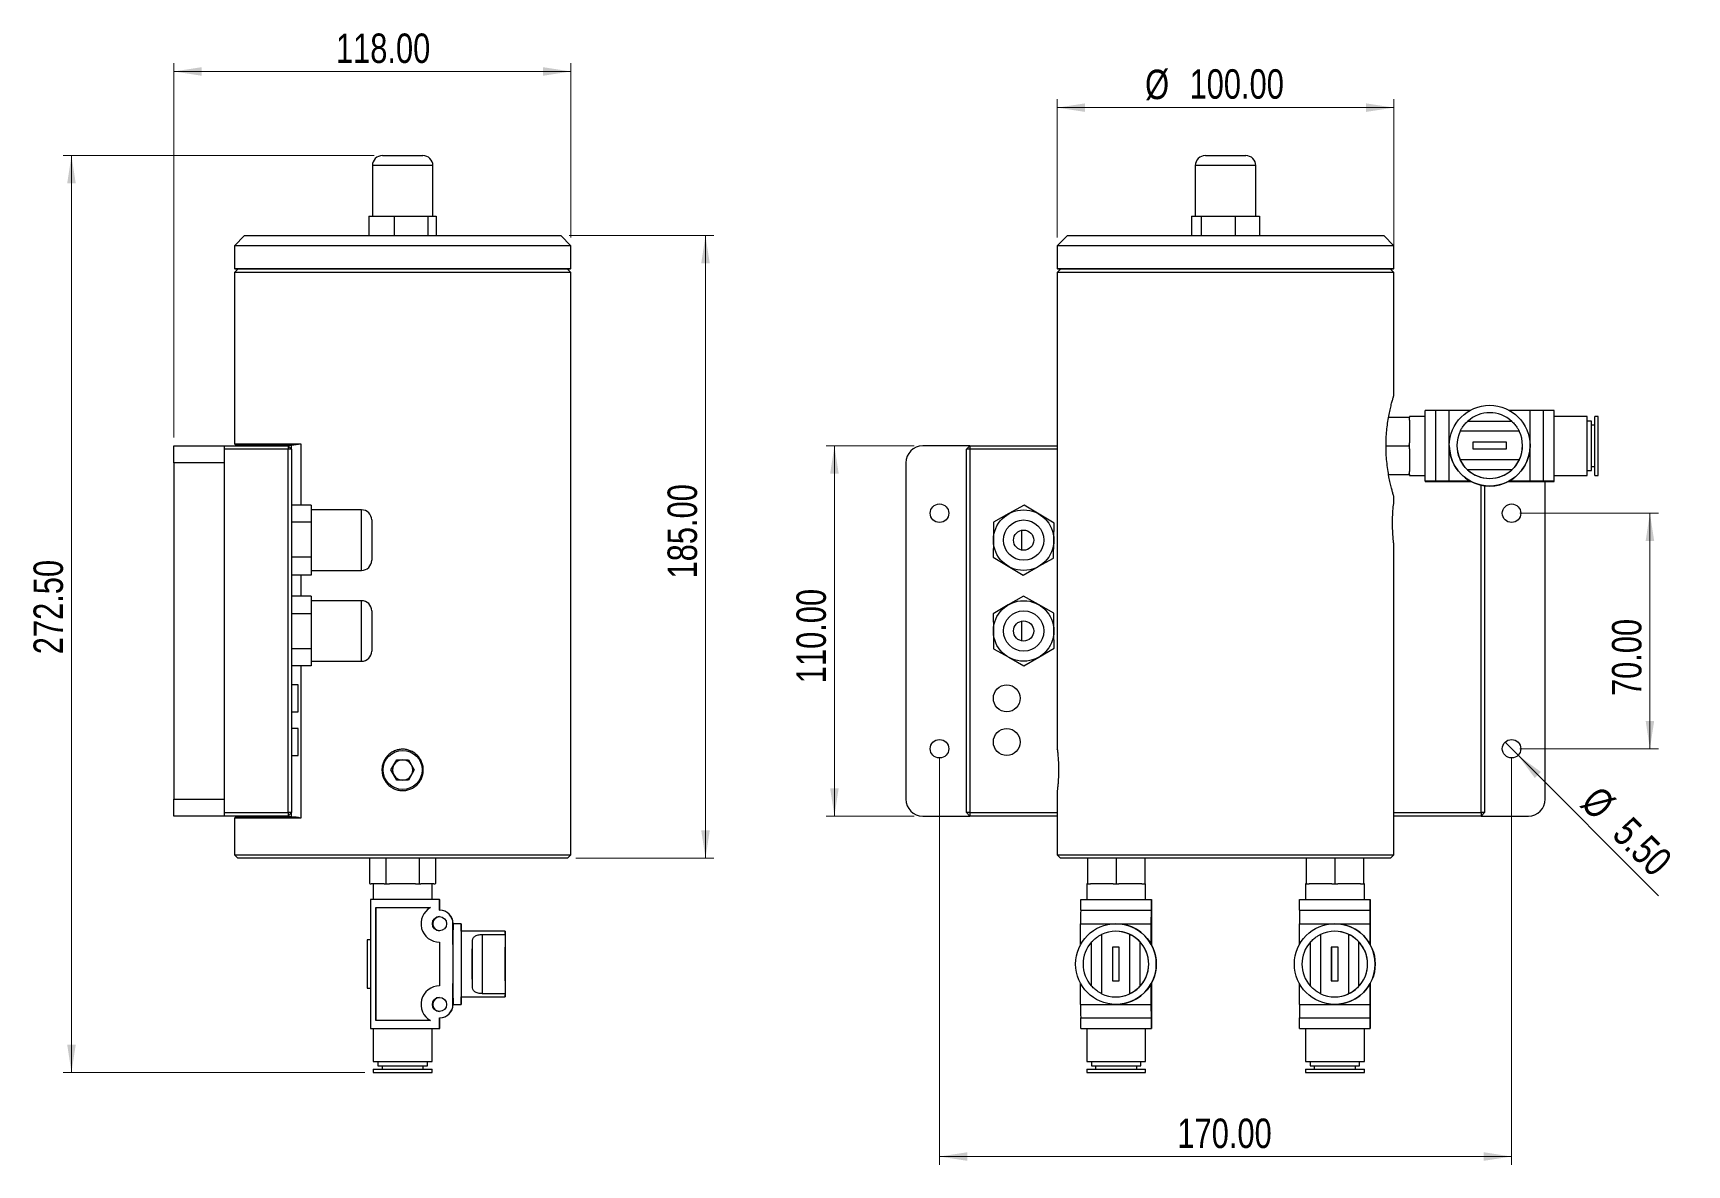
# Model space of a CAD drawing. Header units: millimetres. Extents: x 81 to 914, y 175 to 696.
# Drawn here: x 80.7 to 572.2, y 175.1 to 511.5 of the extents above; entities that cross this region are included whole.
import ezdxf

# ---------------------------------------------------------------- set-up
doc = ezdxf.new("R2010")
doc.units = ezdxf.units.MM
doc.styles.add('SLDTEXTSTYLE1', font='arial.ttf', dxfattribs={"width": 0.75})
doc.dimstyles.new('SLDDIMSTYLE0', dxfattribs={"dimtxt": 3.5, "dimasz": 3.302, "dimexe": 0, "dimexo": 0.625, "dimgap": 0.875, "dimtad": 1, "dimrnd": 1e-09, "dimzin": 4, "dimtxsty": 'SLDTEXTSTYLE1', "dimsah": 1, "dimcen": 2.5, "dimazin": 1, "dimtfac": 1, "dimtmove": 0, "dimatfit": 3, "dimfrac": 2, "dimtzin": 12, "dimarcsym": 0})
doc.dimstyles.new('SLDDIMSTYLE1', dxfattribs={"dimtxt": 3.5, "dimasz": 3.302, "dimexe": 0, "dimexo": 0.625, "dimgap": 0.875, "dimtad": 1, "dimrnd": 1e-09, "dimzin": 4, "dimtxsty": 'SLDTEXTSTYLE1', "dimblk1": 'NONE', "dimsah": 1, "dimcen": 0, "dimazin": 1, "dimtfac": 1, "dimtmove": 0, "dimatfit": 3, "dimldrblk": 'NONE', "dimfrac": 2, "dimtzin": 12, "dimarcsym": 0})

# ---------------------------------------------------------------- blocks, each defined once
blk = doc.blocks.new('_D')
at = {"color": 7, "linetype": 'Continuous', "lineweight": 0, "transparency": 16777216}
for p, q in [((522.57, 368.79), (563.68, 368.79)), ((561.18, 368.79), (561.18, 298.79)), ((522.57, 298.79), (563.68, 298.79))]:
    blk.add_line(p, q, dxfattribs=at)
at = {"color": 7, "linetype": 'Continuous', "lineweight": 18, "transparency": 16777216}
for points in [[(561.18, 368.79), (559.91, 360.54), (562.45, 360.54)], [(561.18, 298.79), (562.45, 307.05), (559.91, 307.05)]]:
    blk.add_solid(points, dxfattribs=at)
at = {"color": 7, "linetype": 'Continuous', "lineweight": 18, "transparency": 16777216, "insert": (549.9, 314.45), "char_height": 8.75, "attachment_point": 1, "rotation": 90, "style": 'SLDTEXTSTYLE1'}
blk.add_mtext('70.00', dxfattribs=at)
blk = doc.blocks.new('_D_1')
at = {"color": 7, "linetype": 'Continuous', "lineweight": 0, "transparency": 16777216}
for p, q in [((350.07, 296.29), (350.07, 175.09)), ((520.07, 296.29), (520.07, 175.09)), ((520.07, 177.59), (350.07, 177.59))]:
    blk.add_line(p, q, dxfattribs=at)
at = {"color": 7, "linetype": 'Continuous', "lineweight": 18, "transparency": 16777216}
for points in [[(350.07, 177.59), (358.32, 176.32), (358.32, 178.86)], [(520.07, 177.59), (511.81, 178.86), (511.81, 176.32)]]:
    blk.add_solid(points, dxfattribs=at)
at = {"color": 7, "linetype": 'Continuous', "lineweight": 18, "transparency": 16777216, "insert": (420.76, 188.87), "char_height": 8.75, "attachment_point": 1, "style": 'SLDTEXTSTYLE1'}
blk.add_mtext('170.00', dxfattribs=at)
blk = doc.blocks.new('_D_2')
at = {"color": 7, "linetype": 'Continuous', "lineweight": 0, "transparency": 16777216}
for q in [(518.12, 300.74), (563.77, 255.1)]:
    blk.add_line((522.01, 296.85), q, dxfattribs=at)
at = {"color": 7, "linetype": 'Continuous', "lineweight": 18, "transparency": 16777216}
blk.add_solid([(522.01, 296.85), (526.95, 290.11), (528.75, 291.91)], dxfattribs=at)
at = {"color": 7, "linetype": 'Continuous', "lineweight": 18, "transparency": 16777216, "char_height": 8.75, "attachment_point": 1, "rotation": 315, "style": 'SLDTEXTSTYLE1'}
for s, insert in [('%%c', (546.35, 288.34)), ('5.50', (555.77, 279.11))]:
    blk.add_mtext(s, dxfattribs=dict(at, insert=insert))
blk = doc.blocks.new('_None')
blk = doc.blocks.new('_D_3')
at = {"color": 7, "linetype": 'Continuous', "lineweight": 0, "transparency": 16777216}
for p, q in [((385.07, 450.79), (385.07, 491.84)), ((485.07, 443.99), (485.07, 491.84)), ((385.07, 489.34), (485.07, 489.34))]:
    blk.add_line(p, q, dxfattribs=at)
at = {"color": 7, "linetype": 'Continuous', "lineweight": 18, "transparency": 16777216}
for points in [[(385.07, 489.34), (393.32, 488.07), (393.32, 490.61)], [(485.07, 489.34), (476.81, 490.61), (476.81, 488.07)]]:
    blk.add_solid(points, dxfattribs=at)
at = {"color": 7, "linetype": 'Continuous', "lineweight": 18, "transparency": 16777216, "char_height": 8.75, "attachment_point": 1, "style": 'SLDTEXTSTYLE1'}
for s, insert in [('%%c', (411.17, 500.62)), ('100.00', (424.37, 500.75))]:
    blk.add_mtext(s, dxfattribs=dict(at, insert=insert))
blk = doc.blocks.new('_D_4')
at = {"color": 7, "linetype": 'Continuous', "lineweight": 0, "transparency": 16777216}
for p, q in [((342.57, 388.79), (316.34, 388.79)), ((318.84, 388.79), (318.84, 278.79)), ((342.57, 278.79), (316.34, 278.79))]:
    blk.add_line(p, q, dxfattribs=at)
at = {"color": 7, "linetype": 'Continuous', "lineweight": 18, "transparency": 16777216}
for points in [[(318.84, 388.79), (317.57, 380.54), (320.11, 380.54)], [(318.84, 278.79), (320.11, 287.05), (317.57, 287.05)]]:
    blk.add_solid(points, dxfattribs=at)
at = {"color": 7, "linetype": 'Continuous', "lineweight": 18, "transparency": 16777216, "insert": (307.56, 318.27), "char_height": 8.75, "attachment_point": 1, "rotation": 90, "style": 'SLDTEXTSTYLE1'}
blk.add_mtext('110.00', dxfattribs=at)
blk = doc.blocks.new('_D_6')
at = {"color": 7, "linetype": 'Continuous', "lineweight": 0, "transparency": 16777216}
for p, q in [((122.53, 391.29), (122.53, 502.59)), ((240.53, 450.79), (240.53, 502.59)), ((122.53, 500.09), (240.53, 500.09))]:
    blk.add_line(p, q, dxfattribs=at)
at = {"color": 7, "linetype": 'Continuous', "lineweight": 18, "transparency": 16777216}
for points in [[(122.53, 500.09), (130.79, 498.82), (130.79, 501.36)], [(240.53, 500.09), (232.28, 501.36), (232.28, 498.82)]]:
    blk.add_solid(points, dxfattribs=at)
at = {"color": 7, "linetype": 'Continuous', "lineweight": 18, "transparency": 16777216, "insert": (170.71, 511.37), "char_height": 8.75, "attachment_point": 1, "style": 'SLDTEXTSTYLE1'}
blk.add_mtext('118.00', dxfattribs=at)
blk = doc.blocks.new('_D_7')
at = {"color": 7, "linetype": 'Continuous', "lineweight": 0, "transparency": 16777216}
for p, q in [((240.03, 451.29), (283.03, 451.29)), ((280.53, 451.29), (280.53, 266.29)), ((242.03, 266.29), (283.03, 266.29))]:
    blk.add_line(p, q, dxfattribs=at)
at = {"color": 7, "linetype": 'Continuous', "lineweight": 18, "transparency": 16777216}
for points in [[(280.53, 451.29), (279.26, 443.04), (281.8, 443.04)], [(280.53, 266.29), (281.8, 274.55), (279.26, 274.55)]]:
    blk.add_solid(points, dxfattribs=at)
at = {"color": 7, "linetype": 'Continuous', "lineweight": 18, "transparency": 16777216, "insert": (269.25, 349.4), "char_height": 8.75, "attachment_point": 1, "rotation": 90, "style": 'SLDTEXTSTYLE1'}
blk.add_mtext('185.00', dxfattribs=at)
blk = doc.blocks.new('_D_8')
at = {"color": 7, "linetype": 'Continuous', "lineweight": 0, "transparency": 16777216}
for p, q in [((182.03, 475.09), (89.62, 475.09)), ((92.12, 475.09), (92.12, 202.59)), ((179.28, 202.59), (89.62, 202.59))]:
    blk.add_line(p, q, dxfattribs=at)
at = {"color": 7, "linetype": 'Continuous', "lineweight": 18, "transparency": 16777216}
for points in [[(92.12, 475.09), (90.85, 466.84), (93.39, 466.84)], [(92.12, 202.59), (93.39, 210.85), (90.85, 210.85)]]:
    blk.add_solid(points, dxfattribs=at)
at = {"color": 7, "linetype": 'Continuous', "lineweight": 18, "transparency": 16777216, "insert": (80.84, 326.88), "char_height": 8.75, "attachment_point": 1, "rotation": 90, "style": 'SLDTEXTSTYLE1'}
blk.add_mtext('272.50', dxfattribs=at)

msp = doc.modelspace()

# ---------------------------------------------------------------- linework, layer by layer
at = {"color": 7, "linetype": 'Continuous', "lineweight": 25}
for p, q in [((181.531, 472.093), (181.531, 457.093)), ((184.531, 475.093), (196.531, 475.093)), ((199.531, 457.093), (199.531, 472.093)), ((426.068, 472.093), (426.068, 457.093)), ((429.068, 475.093), (441.068, 475.093)), ((444.068, 457.093), (444.068, 472.093)), ((180.53, 457.093), (180.53, 451.293)), ((180.53, 457.093), (184.253, 457.093)), ((184.253, 457.093), (187.977, 457.093)), ((187.977, 457.093), (187.977, 451.293)), ((187.977, 457.093), (192.977, 457.093)), ((192.977, 457.093), (197.978, 457.093)), ((197.978, 457.093), (197.978, 451.293)), ((197.978, 457.093), (199.255, 457.093)), ((199.255, 457.093), (200.532, 457.093)), ((200.532, 457.093), (200.532, 451.293)), ((424.994, 457.093), (424.994, 451.293)), ((424.994, 457.093), (426.407, 457.093)), ((426.407, 457.093), (427.819, 457.093)), ((427.819, 457.093), (427.819, 451.293)), ((427.819, 457.093), (432.856, 457.093)), ((432.856, 457.093), (437.893, 457.093)), ((437.893, 457.093), (437.893, 451.293)), ((437.893, 457.093), (441.517, 457.093)), ((441.517, 457.093), (445.141, 457.093)), ((445.141, 457.093), (445.141, 451.293)), ((143.531, 451.293), (140.531, 448.293)), ((140.531, 448.293), (140.531, 441.493)), ((240.531, 448.293), (140.531, 448.293)), ((143.531, 451.293), (237.531, 451.293)), ((240.531, 448.293), (237.531, 451.293)), ((240.531, 441.493), (240.531, 448.293)), ((388.068, 451.293), (385.068, 448.293)), ((385.068, 448.293), (385.068, 441.493)), ((435.068, 448.293), (385.068, 448.293)), ((388.068, 451.293), (435.068, 451.293)), ((435.068, 451.293), (482.068, 451.293)), ((485.068, 448.293), (435.068, 448.293)), ((485.068, 448.293), (482.068, 451.293)), ((485.068, 441.493), (485.068, 448.293)), ((140.531, 441.493), (140.731, 441.293)), ((140.531, 441.493), (240.531, 441.493)), ((141.531, 441.293), (140.531, 440.293)), ((140.531, 440.293), (140.531, 389.393)), ((240.531, 440.293), (140.531, 440.293)), ((240.331, 441.293), (140.731, 441.293)), ((240.531, 440.293), (239.531, 441.293)), ((240.331, 441.293), (240.531, 441.493)), ((240.531, 267.293), (240.531, 440.293)), ((385.068, 441.493), (385.268, 441.293)), ((385.068, 441.493), (435.068, 441.493)), ((386.068, 441.293), (385.068, 440.293)), ((385.068, 440.293), (385.068, 298.575)), ((485.068, 440.293), (385.068, 440.293)), ((435.068, 441.293), (385.268, 441.293)), ((435.068, 441.493), (485.068, 441.493)), ((484.868, 441.293), (435.068, 441.293)), ((485.068, 440.293), (484.068, 441.293)), ((484.868, 441.293), (485.068, 441.493)), ((485.068, 403.793), (485.068, 440.293)), ((494.368, 378.347), (494.368, 399.346)), ((497.568, 399.346), (494.368, 399.346)), ((497.568, 378.347), (497.568, 399.346)), ((507.737, 399.366), (501.568, 399.366)), ((525.568, 399.366), (519.398, 399.366)), ((529.568, 378.347), (529.568, 399.346)), ((532.768, 399.346), (529.568, 399.346)), ((532.768, 378.347), (532.768, 399.346)), ((483.524, 397.317), (489.643, 397.317)), ((494.368, 397.543), (489.768, 397.543)), ((489.768, 397.543), (489.768, 397.303)), ((489.768, 396.443), (489.768, 397.312)), ((489.768, 396.443), (489.768, 394.872)), ((489.768, 394.872), (489.768, 391.285)), ((520.142, 396.094), (506.994, 396.094)), ((542.514, 397.543), (532.768, 397.543)), ((542.514, 380.043), (542.514, 397.543)), ((543.802, 396.143), (542.514, 396.143)), ((543.802, 381.443), (543.802, 396.143)), ((544.768, 394.918), (543.802, 394.918)), ((545.768, 397.543), (544.768, 397.543)), ((544.768, 380.043), (544.768, 397.543)), ((545.768, 380.043), (545.768, 397.543)), ((122.531, 388.793), (137.531, 388.793)), ((122.531, 383.793), (122.531, 388.793)), ((137.531, 388.793), (137.531, 383.793)), ((137.531, 388.793), (156.531, 388.793)), ((140.531, 389.393), (141.031, 388.893)), ((140.531, 389.393), (160.272, 389.393)), ((157.531, 388.893), (141.031, 388.893)), ((156.531, 388.793), (156.531, 387.793)), ((156.531, 388.793), (157.531, 387.793)), ((157.531, 387.793), (157.531, 389.019)), ((160.272, 389.393), (160.272, 371.184)), ((359.068, 388.793), (345.068, 388.793)), ((359.068, 388.793), (358.068, 387.793)), ((359.068, 388.793), (359.068, 387.793)), ((359.068, 388.793), (385.068, 388.793)), ((482.779, 388.841), (489.643, 388.841)), ((489.768, 391.285), (489.768, 389.715)), ((489.768, 387.962), (489.768, 389.715)), ((501.568, 388.878), (501.568, 388.866)), ((501.568, 378.366), (501.568, 388.866)), ((503.818, 388.941), (503.818, 388.878)), ((522.367, 393.141), (504.769, 393.141)), ((508.568, 389.941), (508.568, 387.941)), ((518.568, 389.941), (508.568, 389.941)), ((518.568, 389.932), (508.568, 389.932)), ((518.568, 387.941), (518.568, 389.941)), ((523.318, 388.878), (523.318, 388.941)), ((525.568, 388.866), (525.568, 388.878)), ((525.568, 378.366), (525.568, 388.866)), ((137.531, 383.793), (122.531, 383.793)), ((122.531, 383.793), (122.531, 283.793)), ((156.531, 387.793), (137.531, 387.793)), ((137.531, 383.793), (137.531, 283.793)), ((156.531, 279.793), (156.531, 387.793)), ((157.531, 387.793), (156.531, 387.793)), ((157.531, 387.793), (157.531, 279.793)), ((340.068, 383.793), (340.068, 283.793)), ((358.068, 279.793), (358.068, 387.793)), ((359.068, 387.793), (358.068, 387.793)), ((359.068, 387.793), (359.068, 279.793)), ((385.068, 387.793), (359.068, 387.793)), ((489.768, 387.962), (489.768, 386.382)), ((489.768, 386.382), (489.768, 382.776)), ((504.769, 384.709), (504.769, 384.741)), ((504.769, 384.741), (522.367, 384.741)), ((522.367, 384.709), (504.769, 384.709)), ((508.568, 387.941), (518.568, 387.941)), ((522.367, 384.741), (522.367, 384.709)), ((483.518, 380.317), (489.643, 380.317)), ((483.527, 380.269), (489.643, 380.269)), ((489.768, 382.776), (489.768, 381.196)), ((489.768, 380.312), (489.768, 381.196)), ((489.768, 380.312), (489.768, 380.303)), ((489.768, 380.303), (489.768, 380.043)), ((489.768, 380.043), (494.368, 380.043)), ((520.142, 381.694), (506.994, 381.694)), ((532.768, 380.043), (542.514, 380.043)), ((542.514, 381.443), (543.802, 381.443)), ((543.802, 382.668), (544.768, 382.668)), ((544.768, 380.043), (545.768, 380.043)), ((485.068, 371.931), (485.068, 373.809)), ((497.568, 378.347), (494.368, 378.347)), ((494.368, 378.347), (494.368, 378.247)), ((494.368, 378.247), (507.979, 378.247)), ((496.768, 378.255), (496.768, 378.334)), ((507.964, 378.255), (496.768, 378.255)), ((507.758, 378.366), (501.568, 378.366)), ((507.068, 378.347), (507.794, 378.347)), ((511.068, 279.793), (511.068, 377.129)), ((512.068, 376.96), (512.068, 279.793)), ((519.157, 378.247), (532.768, 378.247)), ((530.368, 378.255), (519.172, 378.255)), ((519.342, 378.347), (520.068, 378.347)), ((525.568, 378.366), (519.377, 378.366)), ((532.768, 378.347), (529.568, 378.347)), ((530.068, 283.793), (530.068, 378.247)), ((530.368, 378.334), (530.368, 378.255)), ((532.768, 378.247), (532.768, 378.347)), ((163.331, 371.184), (157.531, 371.184)), ((163.331, 371.184), (163.331, 368.662)), ((178.331, 369.793), (163.331, 369.793)), ((163.331, 368.662), (163.331, 366.14)), ((370.7, 368.662), (366.157, 366.14)), ((375.243, 371.184), (370.7, 368.662)), ((379.698, 368.511), (375.243, 371.184)), ((163.331, 366.14), (157.531, 366.14)), ((163.331, 366.14), (163.331, 360.945)), ((181.331, 366.793), (181.331, 354.793)), ((366.157, 366.14), (366.069, 360.945)), ((374.568, 357.835), (374.568, 363.751)), ((384.154, 365.837), (379.698, 368.511)), ((384.067, 360.642), (384.154, 365.837)), ((163.331, 360.945), (163.331, 355.749)), ((366.069, 360.945), (365.982, 355.749)), ((383.979, 355.446), (384.067, 360.642)), ((485.068, 267.293), (485.068, 359.71)), ((163.331, 355.749), (157.531, 355.749)), ((163.331, 355.749), (163.331, 353.076)), ((365.982, 355.749), (370.437, 353.076)), ((379.436, 352.924), (383.979, 355.446)), ((163.331, 350.402), (157.531, 350.402)), ((160.272, 350.402), (160.272, 344.185)), ((163.331, 353.076), (163.331, 350.402)), ((163.331, 351.793), (178.331, 351.793)), ((370.437, 353.076), (374.893, 350.402)), ((374.893, 350.402), (379.436, 352.924)), ((163.331, 344.185), (157.531, 344.185)), ((163.331, 344.185), (163.331, 341.551)), ((374.985, 344.185), (370.506, 341.551)), ((379.506, 341.623), (374.985, 344.185)), ((178.331, 342.793), (163.331, 342.793)), ((163.331, 341.551), (163.331, 338.917)), ((181.331, 339.793), (181.331, 338.965)), ((370.506, 341.551), (366.027, 338.917)), ((384.026, 339.061), (379.506, 341.623)), ((163.331, 338.917), (157.531, 338.917)), ((163.331, 338.917), (163.331, 333.721)), ((181.331, 338.965), (181.331, 327.793)), ((366.027, 338.917), (366.068, 333.721)), ((374.568, 330.835), (374.568, 336.751)), ((384.068, 333.865), (384.026, 339.061)), ((163.331, 333.721), (163.331, 328.525)), ((366.068, 333.721), (366.11, 328.525)), ((384.109, 328.669), (384.068, 333.865)), ((163.331, 328.525), (157.531, 328.525)), ((163.331, 328.525), (163.331, 325.963)), ((163.331, 325.963), (163.331, 323.401)), ((163.331, 324.793), (178.331, 324.793)), ((366.11, 328.525), (370.63, 325.963)), ((370.63, 325.963), (375.151, 323.401)), ((375.151, 323.401), (379.63, 326.035)), ((379.63, 326.035), (384.109, 328.669)), ((163.331, 323.401), (157.531, 323.401)), ((160.272, 323.401), (160.272, 278.193)), ((159.531, 317.793), (157.531, 317.793)), ((159.531, 309.793), (159.531, 317.793)), ((157.531, 309.793), (159.531, 309.793)), ((159.531, 304.793), (157.531, 304.793)), ((159.531, 296.793), (159.531, 304.793)), ((157.531, 296.793), (159.531, 296.793)), ((187.067, 292.493), (188.799, 295.493)), ((188.799, 295.493), (192.263, 295.493)), ((192.263, 295.493), (193.995, 292.493)), ((188.799, 289.493), (187.067, 292.493)), ((193.995, 292.493), (192.263, 289.493)), ((192.263, 289.493), (188.799, 289.493)), ((385.068, 286.42), (385.068, 267.293)), ((122.531, 283.793), (137.531, 283.793)), ((122.531, 278.793), (122.531, 283.793)), ((137.531, 283.793), (137.531, 278.793)), ((137.531, 278.793), (122.531, 278.793)), ((137.531, 279.793), (156.531, 279.793)), ((156.531, 278.793), (137.531, 278.793)), ((141.031, 278.693), (140.531, 278.193)), ((140.531, 278.193), (140.531, 267.293)), ((160.272, 278.193), (140.531, 278.193)), ((141.031, 278.693), (157.531, 278.693)), ((156.531, 279.793), (156.531, 278.793)), ((157.531, 279.793), (156.531, 278.793)), ((157.531, 279.793), (156.531, 279.793)), ((157.531, 278.568), (157.531, 279.793)), ((345.068, 278.793), (359.068, 278.793)), ((358.068, 279.793), (359.068, 278.793)), ((359.068, 279.793), (358.068, 279.793)), ((359.068, 279.793), (359.068, 278.793)), ((359.068, 279.793), (385.068, 279.793)), ((385.068, 278.793), (359.068, 278.793)), ((485.068, 279.793), (511.068, 279.793)), ((511.068, 278.793), (485.068, 278.793)), ((511.068, 279.793), (511.068, 278.793)), ((512.068, 279.793), (511.068, 278.793)), ((512.068, 279.793), (511.068, 279.793)), ((511.068, 278.793), (525.068, 278.793)), ((140.531, 267.293), (141.531, 266.293)), ((140.531, 267.293), (240.531, 267.293)), ((239.531, 266.293), (141.531, 266.293)), ((180.741, 266.175), (180.716, 266.169)), ((180.716, 266.169), (180.716, 258.718)), ((180.716, 266.169), (180.716, 258.718)), ((180.741, 266.175), (180.728, 266.172)), ((181.181, 266.293), (180.741, 266.175)), ((185.586, 266.169), (185.586, 258.718)), ((195.4, 266.169), (195.4, 258.718)), ((200.321, 266.175), (199.881, 266.293)), ((200.321, 266.175), (200.345, 266.169)), ((200.345, 266.169), (200.345, 258.718)), ((200.346, 266.169), (200.346, 266.169)), ((200.346, 266.169), (200.346, 258.718)), ((239.531, 266.293), (240.531, 267.293)), ((385.068, 267.293), (386.068, 266.293)), ((385.068, 267.293), (485.068, 267.293)), ((484.068, 266.293), (386.068, 266.293)), ((394.046, 266.169), (394.046, 258.718)), ((402.525, 266.169), (402.525, 258.718)), ((411.046, 266.169), (411.046, 258.718)), ((411.09, 266.169), (411.09, 258.718)), ((459.058, 266.169), (459.058, 258.718)), ((467.547, 266.169), (467.547, 258.718)), ((476.058, 266.169), (476.058, 258.718)), ((476.078, 266.169), (476.078, 258.718)), ((484.068, 266.293), (485.068, 267.293)), ((180.728, 258.714), (180.74, 258.711)), ((180.74, 258.711), (181.181, 258.593)), ((181.181, 258.593), (181.218, 258.593)), ((182.12, 258.593), (181.218, 258.593)), ((181.781, 258.593), (181.781, 253.993)), ((184.181, 258.593), (182.12, 258.593)), ((185.083, 258.593), (184.181, 258.593)), ((185.083, 258.593), (186.598, 258.593)), ((188.416, 258.593), (186.598, 258.593)), ((192.57, 258.593), (188.416, 258.593)), ((194.388, 258.593), (192.57, 258.593)), ((194.388, 258.593), (195.91, 258.593)), ((196.827, 258.593), (195.91, 258.593)), ((198.919, 258.593), (196.827, 258.593)), ((199.835, 258.593), (198.919, 258.593)), ((199.281, 253.993), (199.281, 258.593)), ((199.835, 258.593), (199.881, 258.593)), ((199.881, 258.593), (200.321, 258.711)), ((200.345, 258.718), (200.321, 258.711)), ((200.346, 258.718), (200.346, 258.718)), ((393.818, 258.593), (393.818, 253.993)), ((394.059, 258.593), (393.818, 258.593)), ((394.051, 258.593), (394.921, 258.593)), ((396.492, 258.593), (394.921, 258.593)), ((400.079, 258.593), (396.492, 258.593)), ((401.65, 258.593), (400.079, 258.593)), ((401.65, 258.593), (403.403, 258.593)), ((404.982, 258.593), (403.403, 258.593)), ((408.588, 258.593), (404.982, 258.593)), ((410.167, 258.593), (408.588, 258.593)), ((410.167, 258.593), (411.051, 258.593)), ((411.059, 258.593), (411.051, 258.593)), ((411.318, 258.593), (411.059, 258.593)), ((411.318, 253.993), (411.318, 258.593)), ((458.818, 258.593), (458.818, 253.993)), ((459.064, 258.593), (458.818, 258.593)), ((459.06, 258.593), (459.933, 258.593)), ((461.506, 258.593), (459.933, 258.593)), ((465.099, 258.593), (461.506, 258.593)), ((466.672, 258.593), (465.099, 258.593)), ((466.672, 258.593), (468.425, 258.593)), ((470.002, 258.593), (468.425, 258.593)), ((473.603, 258.593), (470.002, 258.593)), ((475.18, 258.593), (473.603, 258.593)), ((475.18, 258.593), (476.06, 258.593)), ((476.064, 258.593), (476.06, 258.593)), ((476.318, 258.593), (476.064, 258.593)), ((476.318, 253.993), (476.318, 258.593)), ((180.984, 253.993), (180.984, 215.593)), ((201.484, 253.993), (180.984, 253.993)), ((182.609, 251.593), (198.799, 251.593)), ((182.609, 217.993), (182.609, 251.593)), ((182.611, 251.593), (182.611, 217.993)), ((201.484, 250.793), (201.484, 253.993)), ((201.484, 253.993), (201.577, 253.993)), ((201.484, 250.793), (201.577, 250.793)), ((201.577, 250.793), (201.577, 253.993)), ((392.019, 253.993), (413.019, 253.993)), ((392.019, 250.793), (392.019, 253.993)), ((392.019, 250.793), (413.019, 250.793)), ((413.019, 250.793), (413.019, 253.993)), ((413.019, 253.993), (413.11, 253.993)), ((413.107, 251.593), (413.031, 251.593)), ((413.107, 240.408), (413.107, 251.593)), ((413.11, 253.993), (413.11, 240.402)), ((457.045, 253.993), (478.045, 253.993)), ((457.045, 250.793), (457.045, 253.993)), ((457.045, 250.793), (478.045, 250.793)), ((478.045, 250.793), (478.045, 253.993)), ((478.045, 253.993), (478.088, 253.993)), ((478.086, 251.593), (478.051, 251.593)), ((478.086, 240.512), (478.086, 251.593)), ((478.088, 253.993), (478.088, 240.509)), ((205.484, 240.603), (205.484, 246.793)), ((205.484, 246.793), (205.53, 246.793)), ((207.93, 246.793), (205.53, 246.793)), ((392.002, 240.622), (392.002, 246.793)), ((402.502, 246.793), (402.491, 246.793)), ((402.502, 246.793), (413.001, 246.793)), ((413.001, 240.603), (413.001, 246.793)), ((457.037, 240.612), (457.037, 246.793)), ((467.537, 246.793), (467.532, 246.793)), ((467.537, 246.793), (478.037, 246.793)), ((478.037, 240.603), (478.037, 246.793)), ((180.031, 241.993), (180.031, 241.993)), ((180.984, 241.993), (180.031, 241.993)), ((201.484, 241.293), (201.484, 228.293)), ((221.03, 244.543), (207.93, 244.543)), ((211.249, 228.219), (211.249, 241.368)), ((214.262, 243.592), (221.012, 243.592)), ((214.262, 225.994), (214.262, 243.592)), ((221.012, 243.592), (221.012, 225.994)), ((221.031, 244.543), (221.03, 244.543)), ((221.049, 225.994), (221.049, 243.592)), ((395.276, 228.219), (395.276, 241.368)), ((398.233, 243.592), (398.233, 225.994)), ((402.491, 244.543), (402.433, 244.543)), ((406.633, 243.592), (406.663, 243.592)), ((406.633, 225.994), (406.633, 243.592)), ((406.663, 225.994), (406.663, 243.592)), ((409.676, 228.219), (409.676, 241.368)), ((413.019, 241.293), (413.019, 240.571)), ((460.325, 228.219), (460.325, 241.368)), ((463.304, 243.592), (463.304, 225.994)), ((467.532, 244.543), (467.504, 244.543)), ((471.704, 243.592), (471.718, 243.592)), ((471.704, 225.994), (471.704, 243.592)), ((471.718, 225.994), (471.718, 243.592)), ((474.724, 228.219), (474.724, 241.368)), ((478.045, 241.293), (478.045, 240.587)), ((221.035, 239.793), (221.026, 239.793)), ((221.026, 239.793), (221.026, 229.793)), ((221.035, 229.793), (221.035, 239.793)), ((403.433, 239.793), (401.433, 239.793)), ((401.433, 239.793), (401.433, 229.793)), ((401.442, 239.793), (401.442, 229.793)), ((403.433, 229.793), (403.433, 239.793)), ((468.504, 239.793), (466.504, 239.793)), ((466.504, 239.793), (466.504, 229.793)), ((466.508, 239.793), (466.508, 229.793)), ((468.504, 229.793), (468.504, 239.793)), ((180.031, 227.593), (180.031, 227.593)), ((180.031, 227.593), (180.984, 227.593)), ((205.484, 222.793), (205.484, 228.984)), ((221.026, 229.793), (221.035, 229.793)), ((392.002, 222.793), (392.002, 228.965)), ((401.433, 229.793), (403.433, 229.793)), ((413.001, 222.793), (413.001, 228.984)), ((413.019, 229.016), (413.019, 228.293)), ((413.107, 217.993), (413.107, 229.178)), ((413.11, 229.184), (413.11, 215.593)), ((457.037, 222.793), (457.037, 228.975)), ((466.504, 229.793), (468.504, 229.793)), ((478.037, 222.793), (478.037, 228.984)), ((478.045, 228.999), (478.045, 228.293)), ((478.086, 217.993), (478.086, 229.075)), ((478.088, 229.077), (478.088, 215.593)), ((205.484, 222.793), (205.53, 222.793)), ((205.53, 222.793), (207.93, 222.793)), ((207.93, 225.043), (221.03, 225.043)), ((221.012, 225.994), (214.262, 225.994)), ((221.03, 225.043), (221.031, 225.043)), ((402.433, 225.043), (402.491, 225.043)), ((402.491, 222.793), (402.502, 222.793)), ((402.502, 222.793), (413.001, 222.793)), ((406.663, 225.994), (406.633, 225.994)), ((467.504, 225.043), (467.532, 225.043)), ((467.532, 222.793), (467.537, 222.793)), ((467.537, 222.793), (478.037, 222.793)), ((471.718, 225.994), (471.704, 225.994)), ((198.799, 217.993), (182.609, 217.993)), ((201.484, 215.593), (201.484, 218.793)), ((201.484, 218.793), (201.577, 218.793)), ((201.577, 215.593), (201.577, 218.793)), ((392.019, 218.793), (413.019, 218.793)), ((392.019, 215.593), (392.019, 218.793)), ((413.019, 215.593), (413.019, 218.793)), ((413.031, 217.993), (413.107, 217.993)), ((457.045, 218.793), (478.045, 218.793)), ((457.045, 215.593), (457.045, 218.793)), ((478.045, 215.593), (478.045, 218.793)), ((478.051, 217.993), (478.086, 217.993)), ((180.984, 215.593), (201.484, 215.593)), ((181.781, 215.593), (181.781, 205.847)), ((199.281, 205.847), (199.281, 215.593)), ((201.484, 215.593), (201.577, 215.593)), ((392.019, 215.593), (413.019, 215.593)), ((393.818, 215.593), (393.818, 205.847)), ((411.318, 205.847), (411.318, 215.593)), ((413.11, 215.593), (413.019, 215.593)), ((457.045, 215.593), (478.045, 215.593)), ((458.818, 215.593), (458.818, 205.847)), ((476.318, 205.847), (476.318, 215.593)), ((478.088, 215.593), (478.045, 215.593)), ((181.781, 205.847), (199.281, 205.847)), ((181.781, 203.593), (181.781, 202.593)), ((181.781, 203.593), (199.281, 203.593)), ((181.781, 202.593), (199.281, 202.593)), ((183.181, 205.847), (183.181, 204.559)), ((183.181, 204.559), (197.881, 204.559)), ((184.406, 204.559), (184.406, 203.593)), ((196.656, 203.593), (196.656, 204.559)), ((197.881, 204.559), (197.881, 205.847)), ((199.281, 202.593), (199.281, 203.593)), ((393.818, 205.847), (411.318, 205.847)), ((393.818, 203.593), (393.818, 202.593)), ((393.818, 203.593), (411.318, 203.593)), ((393.818, 202.593), (411.318, 202.593)), ((395.218, 205.847), (395.218, 204.559)), ((395.218, 204.559), (409.918, 204.559)), ((396.443, 204.559), (396.443, 203.593)), ((408.693, 203.593), (408.693, 204.559)), ((409.918, 204.559), (409.918, 205.847)), ((411.318, 202.593), (411.318, 203.593)), ((458.818, 205.847), (476.318, 205.847)), ((458.818, 203.593), (458.818, 202.593)), ((458.818, 203.593), (476.318, 203.593)), ((458.818, 202.593), (476.318, 202.593)), ((460.218, 205.847), (460.218, 204.559)), ((460.218, 204.559), (474.918, 204.559)), ((461.443, 204.559), (461.443, 203.593)), ((473.693, 203.593), (473.693, 204.559)), ((474.918, 204.559), (474.918, 205.847)), ((476.318, 202.593), (476.318, 203.593))]:
    msp.add_line(p, q, dxfattribs=at)
at = {"color": 8, "linetype": 'Continuous', "lineweight": 25}
for p, q in [((199.531, 472.093), (181.531, 472.093)), ((444.068, 472.093), (426.068, 472.093)), ((501.568, 388.878), (501.568, 399.366)), ((525.568, 388.878), (525.568, 399.366)), ((178.331, 351.793), (178.331, 369.793)), ((178.331, 341.551), (178.331, 342.793)), ((178.331, 324.793), (178.331, 341.551)), ((392.002, 246.793), (402.491, 246.793)), ((457.037, 246.793), (467.532, 246.793)), ((392.002, 222.793), (402.491, 222.793)), ((457.037, 222.793), (467.532, 222.793))]:
    msp.add_line(p, q, dxfattribs=at)
at = {"color": 7, "linetype": 'Continuous', "lineweight": 25, "flags": 128}
for points in [[(503.668, 378.347), (503.541, 378.35), (503.177, 378.353), (502.618, 378.356), (501.933, 378.357), (501.203, 378.357), (500.518, 378.356), (499.959, 378.353), (499.595, 378.35), (499.468, 378.347), (499.595, 378.343), (499.959, 378.34), (500.518, 378.338), (501.203, 378.337), (501.933, 378.337), (502.618, 378.338), (503.177, 378.34), (503.541, 378.343), (503.668, 378.347)], [(527.668, 378.347), (527.541, 378.35), (527.177, 378.353), (526.618, 378.356), (525.933, 378.357), (525.203, 378.357), (524.518, 378.356), (523.959, 378.353), (523.595, 378.35), (523.468, 378.347), (523.595, 378.343), (523.959, 378.34), (524.518, 378.338), (525.203, 378.337), (525.933, 378.337), (526.618, 378.338), (527.177, 378.34), (527.541, 378.343), (527.668, 378.347)], [(478.045, 241.293), (478.047, 241.425), (478.05, 241.814), (478.052, 242.441), (478.054, 243.277), (478.055, 244.281), (478.056, 245.406), (478.056, 246.597), (478.056, 247.797), (478.055, 248.949), (478.054, 249.999), (478.053, 250.894), (478.051, 251.593)], [(207.961, 244.543), (207.956, 245.258), (207.949, 246.001), (207.942, 246.506), (207.934, 246.761), (207.927, 246.761), (207.919, 246.506), (207.911, 246.001), (207.904, 245.258), (207.898, 244.291), (207.892, 243.122), (207.887, 241.775), (207.883, 240.28), (207.88, 238.668), (207.878, 236.973), (207.877, 235.231), (207.878, 233.481), (207.879, 231.758), (207.882, 230.1), (207.885, 228.542), (207.89, 227.117), (207.895, 225.856), (207.901, 224.785), (207.908, 223.928), (207.915, 223.302), (207.923, 222.921), (207.93, 222.793), (207.93, 222.793)], [(413.019, 244.693), (413.016, 244.82), (413.013, 245.184), (413.011, 245.743), (413.01, 246.428), (413.01, 247.158), (413.011, 247.843), (413.013, 248.402), (413.016, 248.767), (413.019, 248.893), (413.022, 248.767), (413.025, 248.402), (413.027, 247.843), (413.028, 247.158), (413.028, 246.428), (413.027, 245.743), (413.025, 245.184), (413.022, 244.82), (413.019, 244.693)], [(478.045, 244.693), (478.043, 244.82), (478.042, 245.184), (478.041, 245.743), (478.041, 246.428), (478.041, 247.158), (478.041, 247.843), (478.042, 248.402), (478.043, 248.767), (478.045, 248.893), (478.046, 248.767), (478.048, 248.402), (478.049, 247.843), (478.049, 247.158), (478.049, 246.428), (478.049, 245.743), (478.048, 245.184), (478.046, 244.82), (478.045, 244.693)], [(211.249, 228.219), (211.244, 229.486), (211.241, 230.897), (211.239, 232.412), (211.237, 233.992), (211.237, 235.594), (211.239, 237.174), (211.241, 238.69), (211.244, 240.1), (211.249, 241.368)], [(221.049, 243.592), (221.044, 244.004), (221.04, 244.302), (221.035, 244.483), (221.03, 244.543), (221.026, 244.483), (221.021, 244.302), (221.016, 244.004), (221.012, 243.592)], [(205.484, 240.603), (205.481, 239.233), (205.479, 237.793), (205.478, 236.305), (205.477, 234.793), (205.478, 233.281), (205.479, 231.793), (205.481, 230.353), (205.484, 228.984)], [(478.051, 217.993), (478.053, 218.692), (478.054, 219.588), (478.055, 220.637), (478.056, 221.789), (478.056, 222.99), (478.056, 224.181), (478.055, 225.305), (478.054, 226.309), (478.052, 227.145), (478.05, 227.773), (478.047, 228.161), (478.045, 228.293)], [(221.012, 225.994), (221.016, 225.582), (221.021, 225.284), (221.026, 225.104), (221.03, 225.043), (221.035, 225.104), (221.04, 225.284), (221.044, 225.582), (221.049, 225.994)], [(413.019, 220.693), (413.016, 220.82), (413.013, 221.184), (413.011, 221.743), (413.01, 222.428), (413.01, 223.158), (413.011, 223.843), (413.013, 224.402), (413.016, 224.767), (413.019, 224.893), (413.022, 224.767), (413.025, 224.402), (413.027, 223.843), (413.028, 223.158), (413.028, 222.428), (413.027, 221.743), (413.025, 221.184), (413.022, 220.82), (413.019, 220.693)], [(478.045, 220.693), (478.043, 220.82), (478.042, 221.184), (478.041, 221.743), (478.041, 222.428), (478.041, 223.158), (478.041, 223.843), (478.042, 224.402), (478.043, 224.767), (478.045, 224.893), (478.046, 224.767), (478.048, 224.402), (478.049, 223.843), (478.049, 223.158), (478.049, 222.428), (478.049, 221.743), (478.048, 221.184), (478.046, 220.82), (478.045, 220.693)]]:
    msp.add_lwpolyline(points, dxfattribs=at)
at = {"color": 7, "linetype": 'Continuous', "lineweight": 25}
for centre, radius in [((513.568, 388.878), 12), ((350.068, 368.793), 2.75), ((375.068, 360.793), 9), ((520.068, 368.793), 2.75), ((375.068, 360.793), 6), ((375.068, 360.793), 3), ((375.068, 333.793), 9), ((375.068, 333.793), 6), ((375.068, 333.793), 3), ((370.068, 313.793), 4), ((370.068, 300.793), 4), ((350.068, 298.793), 2.75), ((520.068, 298.793), 2.75), ((190.531, 292.493), 5.813), ((201.484, 246.793), 2.1), ((402.491, 234.793), 12), ((467.532, 234.793), 12), ((201.484, 222.793), 2.1)]:
    msp.add_circle(centre, radius, dxfattribs=at)
for centre, radius, start, end in [((184.531, 472.093), 3, 90, 180), ((196.531, 472.093), 3, 0, 90), ((429.068, 472.093), 3, 90, 180), ((441.068, 472.093), 3, 0, 90), ((500.568, 193.53), 205.839, 89.72165, 90.83509), ((513.568, 388.894), 9.75, 47.60096, 132.39904), ((526.568, 193.53), 205.839, 89.16491, 90.27835), ((345.068, 383.793), 5, 90, 180), ((513.568, 388.866), 12, -179.99987, -118.95457), ((513.568, 388.941), 9.75, 154.48333, -154.48333), ((513.568, 388.878), 9.75, -179.99967, -89.99965), ((513.568, 388.878), 9.75, -90.00035, -0.00033), ((513.568, 388.866), 12, -61.04543, -0.00013), ((513.568, 388.941), 9.75, -25.51667, 25.51667), ((513.568, 388.894), 9.75, -132.39904, -47.60096), ((501.222, 927.985), 549.67, -90.46426, -89.3906), ((500.568, 172.53), 205.839, 89.72165, 90.83509), ((513.568, 388.866), 12, -118.9547, -61.0453), ((525.914, 927.985), 549.67, -90.6094, -89.53574), ((526.568, 172.53), 205.839, 89.16491, 90.27835), ((178.331, 366.793), 3, 0, 90), ((178.331, 354.793), 3, -90, 0), ((178.331, 339.793), 3, 0, 90), ((178.331, 327.793), 3, -90, 0), ((190.531, 292.493), 3, 90, 150), ((190.531, 292.493), 3, 30, 90), ((190.531, 292.493), 3, 150, -150), ((190.531, 292.493), 3, -150, -90), ((190.531, 292.493), 3, -90, -30), ((190.531, 292.493), 3, -30, 30), ((345.068, 283.793), 5, 180, -90), ((525.068, 283.793), 5, -90, 0), ((201.484, 246.793), 5.5, 119.22314, -90.00054), ((201.484, 246.793), 4, -0.00028, 89.99972), ((201.577, 246.793), 4, -0.00028, 89.99972), ((618.072, 247.793), 226.073, 179.23965, -179.74656), ((639.072, 247.793), 226.073, 179.23965, -179.74656), ((-190.661, 247.139), 603.708, -0.554849, 0.4227), ((934.939, 247.793), 477.903, 179.64033, -179.88011), ((955.939, 247.793), 477.903, 179.64033, -179.88011), ((201.577, 246.793), 2.1, 91.26782, -91.26782), ((473.276, 241.689), 267.794, 178.90783, -179.76761), ((402.502, 234.793), 12, 28.95464, 89.99989), ((467.537, 234.793), 12, 28.95494, 89.99998), ((805.865, 234.793), 625.875, 179.340861, -179.340861), ((744.442, 237.295), 536.56, 179.22596, -179.73287), ((402.476, 234.793), 9.75, 137.60088, -137.60088), ((402.433, 234.793), 9.75, 64.48338, 115.51662), ((402.491, 234.793), 9.75, -89.99958, 89.99958), ((402.476, 234.793), 9.75, -42.39912, 42.39912), ((467.525, 234.793), 9.75, 137.60061, -137.60061), ((467.504, 234.793), 9.75, 64.48356, 115.51644), ((467.532, 234.793), 9.75, -89.99991, 89.99991), ((467.524, 234.793), 9.75, -42.39939, 42.39939), ((402.501, 234.793), 12, -28.95476, 28.95476), ((467.536, 234.793), 12, -28.95496, 28.95496), ((744.442, 232.292), 536.56, 179.73287, -179.22596), ((201.484, 222.793), 5.5, 90.00054, -119.22314), ((473.276, 227.898), 267.794, 179.76761, -178.90783), ((402.502, 234.793), 12, -89.99989, -28.95464), ((-190.661, 222.447), 603.708, -0.4227, 0.554849), ((467.537, 234.793), 12, -89.99998, -28.95494), ((201.577, 222.793), 2.1, 91.26782, -91.26782), ((201.484, 222.793), 4, -89.99972, 0.00028), ((201.577, 222.793), 4, -89.99972, 0.00028), ((124.642, 225.064), 83.32, -1.5617, -0.01426), ((618.072, 221.793), 226.073, 179.74656, -179.23965), ((402.433, 234.793), 9.75, -115.51662, -64.48338), ((639.072, 221.793), 226.073, 179.74656, -179.23965), ((934.939, 221.793), 477.903, 179.88011, -179.64033), ((467.504, 234.793), 9.75, -115.51644, -64.48356), ((955.939, 221.793), 477.903, 179.88011, -179.64033)]:
    msp.add_arc(centre, radius, start, end, dxfattribs=at)
for points, knots in [([(485.063, 373.809), (485.065, 373.804), (485.085, 373.737), (485.008, 373.993), (484.831, 374.597), (484.551, 375.602), (484.204, 376.959), (483.821, 378.648), (483.438, 380.658), (483.107, 382.909), (482.867, 385.359), (482.752, 387.855), (482.77, 390.366), (482.911, 392.763), (483.158, 395.058), (483.483, 397.18), (483.859, 399.116), (484.244, 400.793), (484.6, 402.166), (484.867, 403.113), (485.036, 403.689), (485.057, 403.758), (485.068, 403.793)], [0, 0, 0, 0, 0.0044418, 0.0576189, 0.1081266, 0.1600376, 0.2117428, 0.2648452, 0.318377, 0.3734711, 0.4266792, 0.4815638, 0.5325878, 0.5851327, 0.6355949, 0.6874234, 0.7397282, 0.7934641, 0.8472187, 0.9025934, 0.9506765, 1, 1, 1, 1]), ([(489.768, 396.443), (489.746, 396.606), (489.707, 396.898), (489.663, 397.189), (489.643, 397.317)], [0, 0, 0, 0, 0.5601177, 1, 1, 1, 1]), ([(489.643, 397.317), (489.668, 397.316), (489.712, 397.314), (489.751, 397.313), (489.768, 397.312)], [0, 0, 0, 0, 0.5600903, 1, 1, 1, 1]), ([(504.785, 393.141), (504.79, 393.15), (504.803, 393.176), (504.904, 393.378), (505.086, 393.715), (505.434, 394.292), (506.04, 395.151), (506.676, 395.78), (506.994, 396.094)], [0, 0, 0, 0, 0.0718386, 0.2049799, 0.338083, 0.4708896, 0.7360935, 1, 1, 1, 1]), ([(520.142, 396.094), (520.46, 395.779), (521.097, 395.15), (521.702, 394.292), (522.049, 393.716), (522.231, 393.38), (522.333, 393.176), (522.346, 393.15), (522.35, 393.141)], [0, 0, 0, 0, 0.2641561, 0.5288787, 0.6611871, 0.7941744, 0.9266241, 1, 1, 1, 1]), ([(489.643, 388.841), (489.668, 389.004), (489.712, 389.295), (489.751, 389.587), (489.768, 389.715)], [0, 0, 0, 0, 0.5600631, 1, 1, 1, 1]), ([(489.768, 387.962), (489.746, 388.126), (489.707, 388.419), (489.663, 388.712), (489.643, 388.841)], [0, 0, 0, 0, 0.5601177, 1, 1, 1, 1]), ([(506.994, 381.694), (506.676, 382.009), (506.039, 382.639), (505.433, 383.502), (505.087, 384.082), (504.904, 384.427), (504.79, 384.661), (504.776, 384.693), (504.769, 384.709)], [0, 0, 0, 0, 0.2491134, 0.4987611, 0.6235349, 0.7489491, 0.8738563, 1, 1, 1, 1]), ([(522.367, 384.709), (522.36, 384.693), (522.346, 384.661), (522.233, 384.429), (522.049, 384.083), (521.703, 383.502), (521.096, 382.638), (520.46, 382.008), (520.142, 381.694)], [0, 0, 0, 0, 0.1251364, 0.2506323, 0.3760922, 0.5012727, 0.7512478, 1, 1, 1, 1]), ([(489.643, 380.317), (489.668, 380.481), (489.712, 380.774), (489.751, 381.067), (489.768, 381.196)], [0, 0, 0, 0, 0.5600631, 1, 1, 1, 1]), ([(489.768, 380.312), (489.746, 380.313), (489.707, 380.315), (489.663, 380.316), (489.643, 380.317)], [0, 0, 0, 0, 0.5601082, 1, 1, 1, 1]), ([(484.874, 361.502), (484.831, 362.045), (484.747, 363.132), (484.678, 365.191), (484.697, 367.279), (484.796, 369.21), (484.929, 370.744), (485.045, 371.763), (485.059, 371.876), (485.066, 371.931)], [0, 0, 0, 0, 0.1441673, 0.288355, 0.4319587, 0.5752207, 0.7191385, 0.8635534, 1, 1, 1, 1]), ([(485.059, 359.71), (485.059, 359.717), (485.057, 359.732), (484.972, 360.432), (484.902, 361.193), (484.874, 361.502)], [0, 0, 0, 0, 0.2974943, 0.715386, 1, 1, 1, 1]), ([(194.933, 288.202), (194.65, 287.911), (194.344, 287.652), (193.849, 287.311), (193.679, 287.205), (193.326, 287.01), (193.143, 286.92), (192.588, 286.681), (192.206, 286.559), (191.42, 286.391), (191.013, 286.345), (190.21, 286.334), (189.811, 286.368), (189.214, 286.479), (189.016, 286.526), (188.629, 286.638), (188.25, 286.769), (187.885, 286.935), (187.528, 287.121), (187.352, 287.223), (186.845, 287.554), (186.532, 287.804), (185.958, 288.364), (185.695, 288.677), (185.241, 289.339), (185.048, 289.69), (184.809, 290.245), (184.738, 290.436), (184.616, 290.821), (184.565, 291.015), (184.44, 291.603), (184.395, 292.003), (184.383, 292.815), (184.418, 293.216), (184.527, 293.807), (184.573, 294.003), (184.684, 294.391), (184.75, 294.584), (184.974, 295.145), (185.157, 295.501), (185.593, 296.176), (185.848, 296.496), (186.406, 297.071), (186.711, 297.33), (187.21, 297.674), (187.383, 297.781), (187.735, 297.976), (188.094, 298.153), (188.469, 298.294), (188.853, 298.417), (189.05, 298.469), (189.643, 298.596), (190.042, 298.641), (190.844, 298.652), (191.253, 298.618), (192.043, 298.471), (192.428, 298.36), (192.99, 298.136), (193.175, 298.051), (193.533, 297.865), (193.707, 297.764), (194.21, 297.437), (194.524, 297.186), (195.105, 296.62), (195.363, 296.313), (195.703, 295.818), (195.808, 295.648), (196.003, 295.294), (196.093, 295.111), (196.331, 294.556), (196.453, 294.174), (196.621, 293.388), (196.667, 292.981), (196.678, 292.178), (196.645, 291.779), (196.535, 291.181), (196.488, 290.983), (196.377, 290.596), (196.312, 290.407), (196.091, 289.848), (195.906, 289.488), (195.467, 288.808), (195.216, 288.493), (194.933, 288.202)], [0, 0, 0, 0, 0.03125, 0.03125, 0.046875, 0.046875, 0.0625, 0.0625, 0.09375, 0.09375, 0.125, 0.125, 0.15625, 0.15625, 0.171875, 0.171875, 0.1875, 0.203125, 0.203125, 0.21875, 0.21875, 0.25, 0.25, 0.28125, 0.28125, 0.3125, 0.3125, 0.328125, 0.328125, 0.34375, 0.34375, 0.375, 0.375, 0.40625, 0.40625, 0.421875, 0.421875, 0.4375, 0.4375, 0.46875, 0.46875, 0.5, 0.5, 0.53125, 0.53125, 0.546875, 0.546875, 0.5625, 0.578125, 0.578125, 0.59375, 0.59375, 0.625, 0.625, 0.65625, 0.65625, 0.6875, 0.6875, 0.703125, 0.703125, 0.71875, 0.71875, 0.75, 0.75, 0.78125, 0.78125, 0.796875, 0.796875, 0.8125, 0.8125, 0.84375, 0.84375, 0.875, 0.875, 0.90625, 0.90625, 0.921875, 0.921875, 0.9375, 0.9375, 0.96875, 0.96875, 1, 1, 1, 1]), ([(385.077, 298.575), (385.074, 298.596), (385.063, 298.688), (385.129, 298.154), (385.248, 297.015), (385.379, 295.315), (385.455, 293.304), (385.444, 291.208), (385.362, 289.443), (385.291, 288.56), (385.262, 288.202)], [0, 0, 0, 0, 0.0418591, 0.1842596, 0.3270325, 0.4709483, 0.6152402, 0.7588329, 0.901989, 1, 1, 1, 1]), ([(385.262, 288.202), (385.221, 287.762), (385.137, 286.884), (385.066, 286.322), (385.075, 286.399), (385.078, 286.42)], [0, 0, 0, 0, 0.421761, 0.8436172, 1, 1, 1, 1]), ([(180.716, 258.718), (180.809, 258.693), (180.977, 258.649), (181.144, 258.61), (181.218, 258.593)], [0, 0, 0, 0, 0.5600631, 1, 1, 1, 1]), ([(185.083, 258.593), (185.177, 258.615), (185.345, 258.654), (185.512, 258.698), (185.586, 258.718)], [0, 0, 0, 0, 0.5601177, 1, 1, 1, 1]), ([(185.586, 258.718), (185.774, 258.693), (186.111, 258.649), (186.449, 258.61), (186.598, 258.593)], [0, 0, 0, 0, 0.5600903, 1, 1, 1, 1]), ([(194.388, 258.593), (194.577, 258.615), (194.915, 258.654), (195.252, 258.698), (195.4, 258.718)], [0, 0, 0, 0, 0.5601082, 1, 1, 1, 1]), ([(195.4, 258.718), (195.496, 258.693), (195.665, 258.649), (195.836, 258.61), (195.91, 258.593)], [0, 0, 0, 0, 0.5600631, 1, 1, 1, 1]), ([(199.835, 258.593), (199.931, 258.615), (200.101, 258.654), (200.271, 258.698), (200.345, 258.718)], [0, 0, 0, 0, 0.5601177, 1, 1, 1, 1]), ([(394.046, 258.718), (394.209, 258.693), (394.501, 258.649), (394.792, 258.61), (394.921, 258.593)], [0, 0, 0, 0, 0.5600631, 1, 1, 1, 1]), ([(394.051, 258.593), (394.05, 258.615), (394.048, 258.654), (394.047, 258.698), (394.046, 258.718)], [0, 0, 0, 0, 0.5601082, 1, 1, 1, 1]), ([(401.65, 258.593), (401.814, 258.615), (402.105, 258.654), (402.396, 258.698), (402.525, 258.718)], [0, 0, 0, 0, 0.5601177, 1, 1, 1, 1]), ([(402.525, 258.718), (402.688, 258.693), (402.981, 258.649), (403.274, 258.61), (403.403, 258.593)], [0, 0, 0, 0, 0.5600631, 1, 1, 1, 1]), ([(410.167, 258.593), (410.331, 258.615), (410.625, 258.654), (410.917, 258.698), (411.046, 258.718)], [0, 0, 0, 0, 0.5601177, 1, 1, 1, 1]), ([(411.046, 258.718), (411.047, 258.693), (411.048, 258.649), (411.05, 258.61), (411.051, 258.593)], [0, 0, 0, 0, 0.5600903, 1, 1, 1, 1]), ([(411.085, 258.593), (411.086, 258.615), (411.087, 258.654), (411.089, 258.698), (411.09, 258.718)], [0, 0, 0, 0, 0.5601082, 1, 1, 1, 1]), ([(459.058, 258.718), (459.221, 258.693), (459.513, 258.649), (459.805, 258.61), (459.933, 258.593)], [0, 0, 0, 0, 0.5600631, 1, 1, 1, 1]), ([(459.06, 258.593), (459.059, 258.615), (459.059, 258.654), (459.058, 258.698), (459.058, 258.718)], [0, 0, 0, 0, 0.5601082, 1, 1, 1, 1]), ([(466.672, 258.593), (466.835, 258.615), (467.128, 258.654), (467.419, 258.698), (467.547, 258.718)], [0, 0, 0, 0, 0.5601177, 1, 1, 1, 1]), ([(467.547, 258.718), (467.711, 258.693), (468.003, 258.649), (468.296, 258.61), (468.425, 258.593)], [0, 0, 0, 0, 0.5600631, 1, 1, 1, 1]), ([(475.18, 258.593), (475.344, 258.615), (475.637, 258.654), (475.929, 258.698), (476.058, 258.718)], [0, 0, 0, 0, 0.5601177, 1, 1, 1, 1]), ([(476.058, 258.718), (476.058, 258.693), (476.059, 258.649), (476.059, 258.61), (476.06, 258.593)], [0, 0, 0, 0, 0.5600903, 1, 1, 1, 1]), ([(476.076, 258.593), (476.076, 258.615), (476.077, 258.654), (476.078, 258.698), (476.078, 258.718)], [0, 0, 0, 0, 0.5601082, 1, 1, 1, 1]), ([(211.249, 241.368), (211.275, 241.685), (211.329, 242.322), (211.801, 242.928), (212.399, 243.274), (212.953, 243.458), (213.586, 243.571), (214.036, 243.585), (214.262, 243.592)], [0, 0, 0, 0, 0.2491134, 0.4987611, 0.6235349, 0.7489491, 0.8738563, 1, 1, 1, 1]), ([(395.276, 241.368), (395.591, 241.685), (396.22, 242.322), (397.079, 242.927), (397.655, 243.274), (397.991, 243.456), (398.197, 243.559), (398.223, 243.572), (398.233, 243.577)], [0, 0, 0, 0, 0.2626785, 0.5259202, 0.6574884, 0.7897319, 0.9214406, 1, 1, 1, 1]), ([(406.663, 243.592), (406.678, 243.585), (406.71, 243.571), (406.942, 243.458), (407.287, 243.275), (407.869, 242.928), (408.732, 242.321), (409.362, 241.685), (409.676, 241.368)], [0, 0, 0, 0, 0.1251364, 0.2506323, 0.3760922, 0.5012727, 0.7512478, 1, 1, 1, 1]), ([(460.325, 241.368), (460.639, 241.685), (461.269, 242.322), (462.128, 242.928), (462.705, 243.274), (463.045, 243.457), (463.264, 243.566), (463.292, 243.579), (463.304, 243.585)], [0, 0, 0, 0, 0.2552169, 0.5109811, 0.6388121, 0.7672991, 0.8952666, 1, 1, 1, 1]), ([(471.718, 243.592), (471.733, 243.585), (471.764, 243.571), (471.994, 243.458), (472.338, 243.275), (472.918, 242.928), (473.781, 242.321), (474.41, 241.685), (474.724, 241.368)], [0, 0, 0, 0, 0.1251364, 0.2506323, 0.3760922, 0.5012727, 0.7512478, 1, 1, 1, 1]), ([(214.262, 225.994), (214.038, 226.001), (213.589, 226.015), (212.956, 226.128), (212.4, 226.312), (211.801, 226.659), (211.329, 227.265), (211.275, 227.901), (211.249, 228.219)], [0, 0, 0, 0, 0.1251364, 0.2506323, 0.3760922, 0.5012727, 0.7512478, 1, 1, 1, 1]), ([(398.233, 226.009), (398.224, 226.014), (398.198, 226.027), (397.993, 226.129), (397.655, 226.311), (397.079, 226.659), (396.22, 227.265), (395.59, 227.901), (395.276, 228.219)], [0, 0, 0, 0, 0.0770782, 0.2094679, 0.3418196, 0.4738766, 0.7375833, 1, 1, 1, 1]), ([(409.676, 228.219), (409.361, 227.901), (408.732, 227.264), (407.869, 226.659), (407.288, 226.312), (406.944, 226.129), (406.71, 226.015), (406.679, 226.001), (406.663, 225.994)], [0, 0, 0, 0, 0.2491134, 0.4987611, 0.6235349, 0.7489491, 0.8738563, 1, 1, 1, 1]), ([(463.304, 226.001), (463.292, 226.007), (463.264, 226.02), (463.046, 226.129), (462.706, 226.312), (462.128, 226.659), (461.268, 227.265), (460.638, 227.901), (460.325, 228.219)], [0, 0, 0, 0, 0.10352225, 0.23211867, 0.36067812, 0.48895132, 0.74510224, 1, 1, 1, 1]), ([(474.724, 228.219), (474.41, 227.901), (473.78, 227.264), (472.918, 226.659), (472.339, 226.312), (471.996, 226.129), (471.764, 226.015), (471.734, 226.001), (471.718, 225.994)], [0, 0, 0, 0, 0.2491134, 0.4987611, 0.6235349, 0.7489491, 0.8738563, 1, 1, 1, 1])]:
    msp.add_open_spline(points, degree=3, knots=knots, dxfattribs=at)
for points in [[(157.531, 389.019), (158.448, 389.094), (159.362, 389.219), (160.272, 389.393)], [(160.272, 278.193), (159.362, 278.367), (158.448, 278.493), (157.531, 278.568)]]:
    msp.add_open_spline(points, degree=3, dxfattribs=at)

# ---------------------------------------------------------------- dimensions: what is measured, and where the dimension line sits
at = {"color": 7, "linetype": 'Continuous', "lineweight": 18}
for base, p1, p2, angle, picture, middle in [((240.531, 500.093), (122.531, 388.793), (240.531, 448.293), 0, '_D_6', (188.491, 500.093)), ((92.121, 202.593), (184.531, 475.093), (181.781, 202.593), 90, '_D_8', (92.121, 344.662)), ((280.531, 266.293), (237.531, 451.293), (239.531, 266.293), 90, '_D_7', (280.531, 367.179)), ((318.84, 278.793), (345.068, 388.793), (345.068, 278.793), 90, '_D_4', (318.84, 336.05)), ((561.184, 298.793), (520.068, 368.793), (520.068, 298.793), 90, '_D', (561.184, 328.992))]:
    dim = msp.add_linear_dim(base=base, p1=p1, p2=p2, angle=angle, dimstyle='SLDDIMSTYLE0', dxfattribs=at)
    dim.commit()
    dim.dimension.update_dxf_attribs({"geometry": picture, "text_midpoint": middle, "dimtype": 160})
dim = msp.add_linear_dim(base=(485.068, 489.341), p1=(385.068, 448.293), p2=(485.068, 441.493), angle=0, text='%%c<>', dimstyle='SLDDIMSTYLE0', dxfattribs=at)
dim.commit()
dim.dimension.update_dxf_attribs({"geometry": '_D_3', "text_midpoint": (435.549, 489.341), "dimtype": 160})
dim = msp.add_diameter_dim_2p(p1=(518.123, 300.738), p2=(522.012, 296.849), dimstyle='SLDDIMSTYLE1', dxfattribs=at)
dim.commit()
dim.dimension.update_dxf_attribs({"geometry": '_D_2', "text_midpoint": (551.484, 267.377), "dimtype": 163})
dim = msp.add_linear_dim(base=(350.068, 177.593), p1=(520.068, 298.793), p2=(350.068, 298.793), dimstyle='SLDDIMSTYLE0', dxfattribs=at)
dim.commit()
dim.dimension.update_dxf_attribs({"geometry": '_D_1', "text_midpoint": (438.54, 177.593), "dimtype": 160})

doc.saveas('drawing.dxf')
